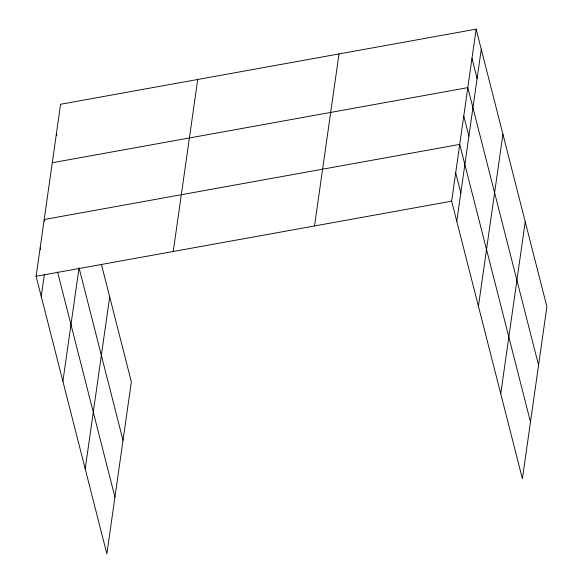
<?xml version="1.0" encoding="UTF-8"?>
<svg xmlns="http://www.w3.org/2000/svg" width="583" height="583" viewBox="0 0 583 583"><rect width="100%" height="100%" fill="white"/><g stroke="black" fill="none" stroke-linecap="round" stroke-linejoin="round"><path stroke-width="0.87" d="M101.435 264.485L131.35 381.829L106.864 553.85L36.11 276.276L60.596 104.255L476.136 29.15L546.89 306.724L522.404 478.745L451.65 201.171L476.136 29.15M41.24 296.404L44.395 274.229M62.891 381.362L78.931 268.712M85.205 468.892L109.691 296.871M173.238 251.492L197.724 79.47M314.521 225.956L339.007 53.935M456.78 221.292L481.267 49.271M478.439 306.25L502.925 134.228M500.753 393.787L525.232 221.766M52.273 162.744L467.814 87.639L538.568 365.206M36.11 276.276L451.65 201.171M471.975 58.395L477.105 78.516M463.776 116.017L468.9 136.145M530.486 421.975L459.732 144.402L44.191 219.514L44.636 221.263M455.695 172.787L460.825 192.907M56.434 133.5L56.879 135.249M79.055 267.823L123.02 440.318M57.579 272.042L114.938 497.08M40.147 247.899L40.599 249.648"/></g></svg>
